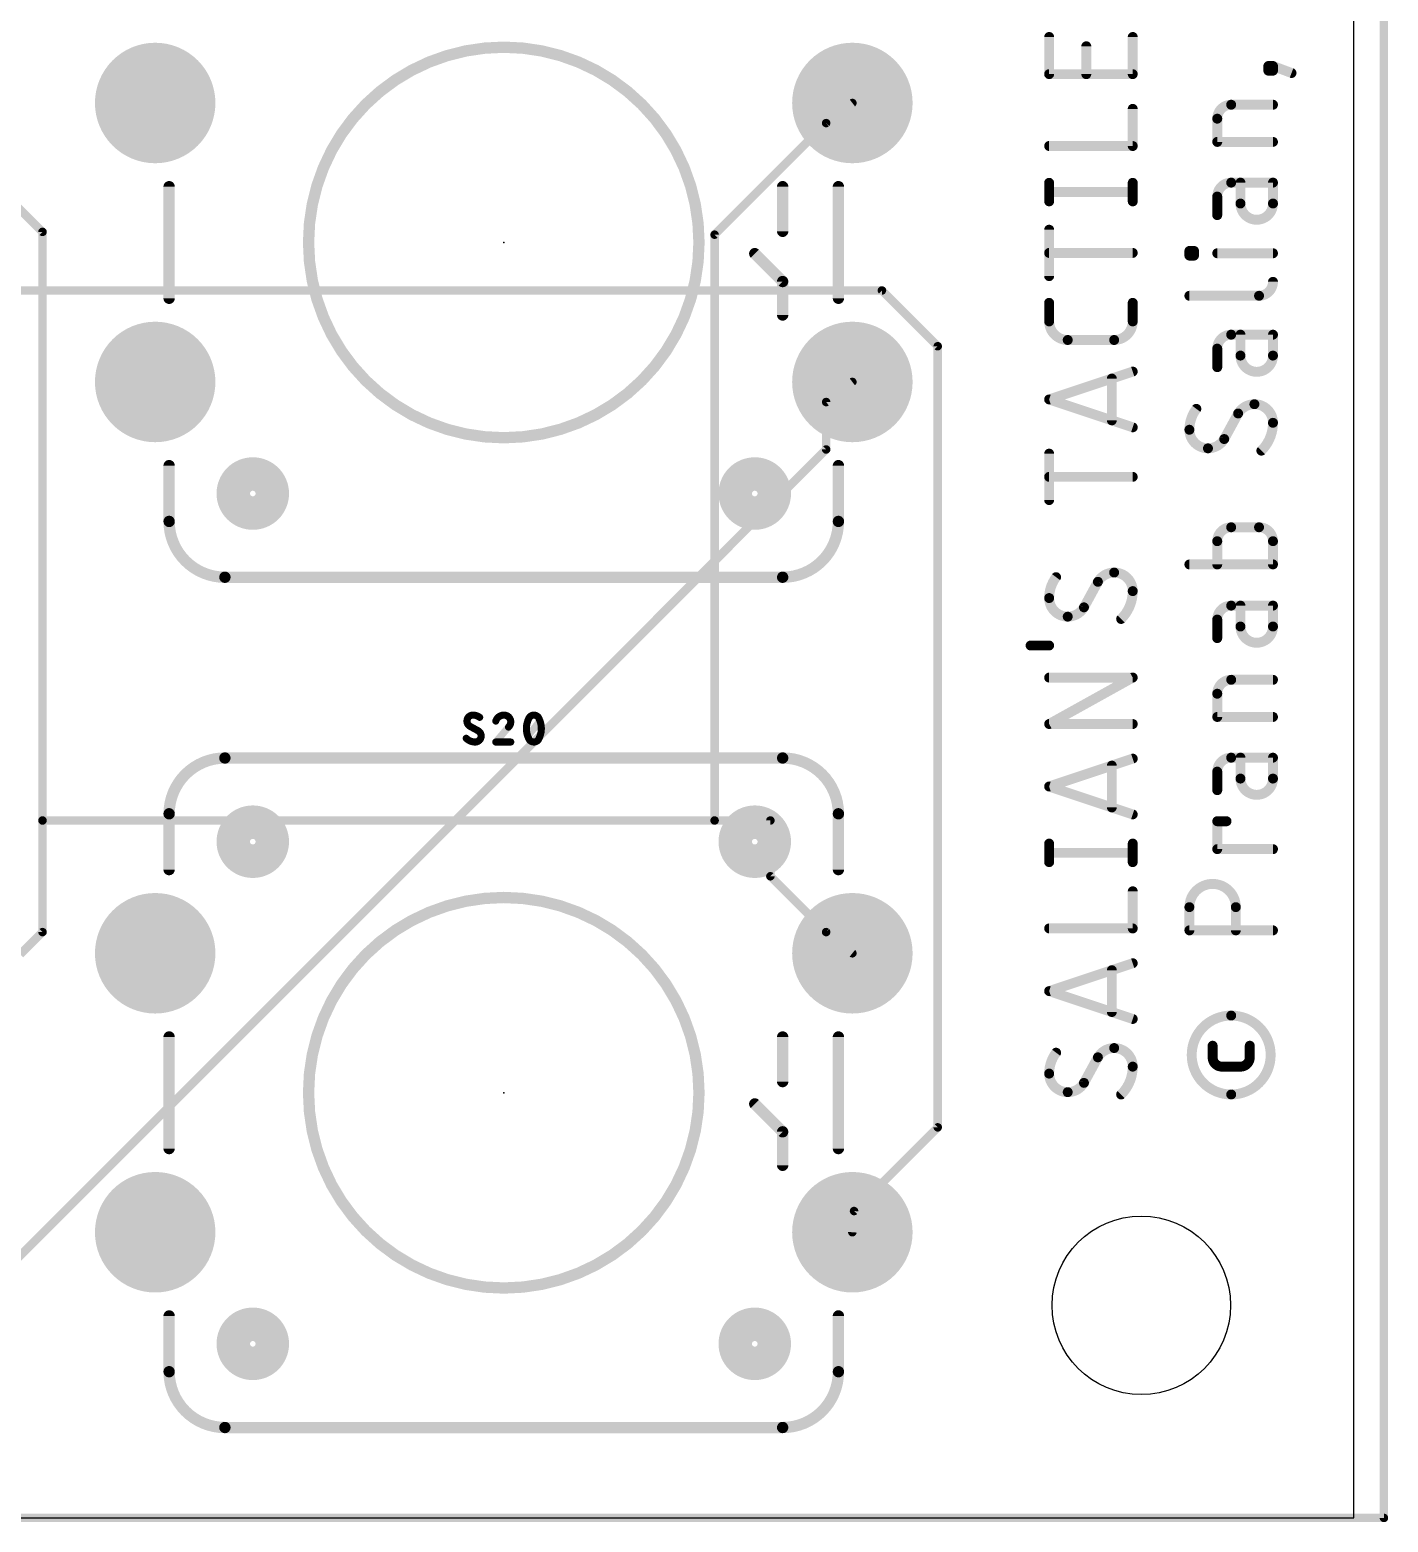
# Model space of a CAD drawing. Extents: x -3 to 125, y 0 to 62.
# Drawn here: x 100.72 to 125.08, y -0.08 to 26.67 of the extents above; entities that cross this region are included whole.
import ezdxf

# ---------------------------------------------------------------- set-up
doc = ezdxf.new("R2010")
doc.units = 0
for name, color, linetype in [('1', 12, 'CONTINUOUS'), ('16', 132, 'CONTINUOUS'), ('17', 122, 'CONTINUOUS'), ('20', 31, 'CONTINUOUS'), ('21', 251, 'CONTINUOUS'), ('23', 53, 'CONTINUOUS'), ('25', 251, 'CONTINUOUS'), ('51', 251, 'CONTINUOUS')]:
    doc.layers.add(name, color=color, linetype=linetype)

# ---------------------------------------------------------------- blocks, each defined once
blk = doc.blocks.new('ROUNDP')
at = {"const_width": 0.5}
blk.add_lwpolyline([(0, -0.25, 1), (0, 0.25, 1), (0, -0.25)], format="xyb", dxfattribs=at)

msp = doc.modelspace()

# ---------------------------------------------------------------- linework, layer by layer
at = {"layer": '1', "const_width": 0.1524}
for points in [[(125, 0), (125, 61)], [(115, 25), (115.47, 25.36)], [(100.95, 23.05), (99, 25)], [(115, 25), (113, 23)], [(100.95, 12.5), (100.95, 23.05)], [(113, 23), (113, 12.5)], [(100.95, 12.5), (113, 12.5)], [(100.95, 12.5), (100.95, 10.5)], [(113, 12.5), (114, 12.5)], [(114, 12.5), (114, 11.5)], [(114, 11.5), (115, 10.5)], [(100.95, 10.5), (100.55, 10.1)], [(115, 10.5), (115.47, 10.12)], [(0, 0), (125, 0)]]:
    msp.add_lwpolyline(points, dxfattribs=at)
at = {"layer": '1', "const_width": 0.0762}
for points in [[(115.4932, 25.3298, 1), (115.4468, 25.3902)], [(114.9768, 25.0302, 1), (115.0232, 24.9698)], [(115.0269, 24.9731, 1), (114.9731, 25.0269)], [(100.9881, 23.05, 1), (100.9119, 23.05)], [(100.9231, 23.0231, 1), (100.9769, 23.0769)], [(113.0381, 23, 1), (112.9619, 23)], [(112.9731, 23.0269, 1), (113.0269, 22.9731)], [(100.95, 12.5381, 1), (100.95, 12.4619)], [(100.9881, 12.5, 1), (100.9119, 12.5)], [(113, 12.5381, 1), (113, 12.4619)], [(113, 12.4619, 1), (113, 12.5381)], [(114.0381, 12.5, 1), (113.9619, 12.5)], [(114, 12.4619, 1), (114, 12.5381)], [(100.9119, 12.5, 1), (100.9881, 12.5)], [(112.9619, 12.5, 1), (113.0381, 12.5)], [(113.9619, 11.5, 1), (114.0381, 11.5)], [(114.0269, 11.5269, 1), (113.9731, 11.4731)], [(100.9119, 10.5, 1), (100.9881, 10.5)], [(100.9769, 10.4731, 1), (100.9231, 10.5269)], [(115.024, 10.5296, 1), (114.976, 10.4704)], [(114.9731, 10.4731, 1), (115.0269, 10.5269)], [(115.446, 10.0904, 1), (115.494, 10.1496)], [(124.9619, 0, 1), (125.0381, 0)], [(125, -0.0381, 1), (125, 0.0381)]]:
    msp.add_lwpolyline(points, format="xyb", dxfattribs=at)
at = {"layer": '16', "const_width": 0.1524}
for points in [[(125, 0), (125, 62)], [(116, 22), (100, 22)], [(117, 21), (116, 22)], [(117, 7), (117, 21)], [(115, 20), (115.47, 20.36)], [(115, 20), (115, 19.15)], [(115, 19.15), (98.75, 2.9)], [(115.5, 5.5), (117, 7)], [(115.5, 5.5), (115.47, 5.12)], [(0, 0), (125, 0)]]:
    msp.add_lwpolyline(points, dxfattribs=at)
at = {"layer": '16', "const_width": 0.0762}
for points in [[(116.0269, 22.0269, 1), (115.9731, 21.9731)], [(116, 21.9619, 1), (116, 22.0381)], [(117.0381, 21, 1), (116.9619, 21)], [(116.9731, 20.9731, 1), (117.0269, 21.0269)], [(115.4932, 20.3298, 1), (115.4468, 20.3902)], [(115.0381, 20, 1), (114.9619, 20)], [(114.9768, 20.0302, 1), (115.0232, 19.9698)], [(114.9619, 19.15, 1), (115.0381, 19.15)], [(115.0269, 19.1231, 1), (114.9731, 19.1769)], [(116.9619, 7, 1), (117.0381, 7)], [(117.0269, 6.9731, 1), (116.9731, 7.0269)], [(115.538, 5.497, 1), (115.462, 5.503)], [(115.4731, 5.5269, 1), (115.5269, 5.4731)], [(115.432, 5.123, 1), (115.508, 5.117)], [(124.9619, 0, 1), (125.0381, 0)], [(125, -0.0381, 1), (125, 0.0381)]]:
    msp.add_lwpolyline(points, format="xyb", dxfattribs=at)
at = {"layer": '20'}
for p, q in [((124.46, 0), (124.46, 62.22)), ((0, 0), (124.46, 0))]:
    msp.add_line(p, q, dxfattribs=at)
msp.add_circle((120.65, 3.81), 1.6, dxfattribs=at)
at = {"layer": '21'}
for points, const_width in [([(118.9979, 25.8771), (118.9979, 26.5432)], 0.1778), ([(120.4965, 26.5432), (120.4965, 25.8771)], 0.1778), ([(119.6639, 25.8771), (119.6639, 26.3767)], 0.1778), ([(120.4965, 25.8771), (118.9979, 25.8771)], 0.1778), ([(122.9278, 25.9391), (122.9278, 26.0224)], 0.1778), ([(122.9278, 26.0224), (123.0111, 26.0224)], 0.1778), ([(123.0111, 25.9391), (122.9278, 25.9391)], 0.1778), ([(123.0111, 26.0224), (123.0111, 25.9391)], 0.1778), ([(123.0111, 26.0224), (123.3441, 25.8975)], 0.1778), ([(122.2618, 25.3288), (123.0111, 25.3288)], 0.1778), ([(120.4965, 24.5888), (120.4965, 25.2548)], 0.1778), ([(122.012, 24.6628), (122.012, 25.079)], 0.1778), ([(118.9979, 24.5888), (120.4965, 24.5888)], 0.1778), ([(123.0111, 24.6628), (122.012, 24.6628)], 0.1778), ([(103.22, 21.86), (103.22, 23.86)], 0.2032), ([(115.22, 23.86), (115.22, 21.86)], 0.2032), ([(118.9979, 23.5964), (118.9979, 23.9294)], 0.1778), ([(118.9979, 23.7629), (120.4965, 23.7629)], 0.1778), ([(120.4965, 23.5964), (120.4965, 23.9294)], 0.1778), ([(123.0111, 23.933), (122.2618, 23.933)], 0.1778), ([(122.4283, 23.933), (122.4283, 23.5584)], 0.1778), ([(123.0111, 23.5584), (123.0111, 23.933)], 0.1778), ([(122.012, 23.6833), (122.012, 23.3502)], 0.1778), ([(118.9979, 22.2565), (118.9979, 23.089)], 0.1778), ([(120.4965, 22.6727), (118.9979, 22.6727)], 0.1778), ([(121.5125, 22.6252), (121.5125, 22.7085)], 0.1778), ([(121.5125, 22.7085), (121.5958, 22.7085)], 0.1778), ([(121.5958, 22.7085), (121.5958, 22.6252)], 0.1778), ([(123.0111, 22.6668), (122.012, 22.6668)], 0.1778), ([(121.5958, 22.6252), (121.5125, 22.6252)], 0.1778), ([(121.5125, 21.9049), (122.7613, 21.9049)], 0.1778), ([(118.9979, 21.4452), (118.9979, 21.7782)], 0.1778), ([(120.4965, 21.7782), (120.4965, 21.4452)], 0.1778), ([(120.1635, 21.1122), (119.3309, 21.1122)], 0.1778), ([(123.0111, 21.2076), (122.2618, 21.2076)], 0.1778), ([(122.4283, 21.2076), (122.4283, 20.833)], 0.1778), ([(123.0111, 20.833), (123.0111, 21.2076)], 0.1778), ([(122.012, 20.9579), (122.012, 20.6248)], 0.1778), ([(118.9979, 20.0465), (120.4965, 20.546)], 0.1778), ([(120.1219, 20.4211), (120.1219, 19.6718)], 0.1778), ([(120.4965, 19.5469), (118.9979, 20.0465)], 0.1778), ([(122.3867, 19.7948), (122.1369, 19.3369)], 0.1778), ([(118.9979, 18.2427), (118.9979, 19.0753)], 0.1778), ([(103.22, 17.86), (103.22, 18.86)], 0.2032), ([(115.22, 18.86), (115.22, 17.86)], 0.2032), ([(120.4965, 18.659), (118.9979, 18.659)], 0.1778), ([(122.7613, 17.7556), (122.2618, 17.7556)], 0.1778), ([(122.012, 17.5058), (122.012, 17.0896)], 0.1778), ([(123.0111, 17.0896), (123.0111, 17.5058)], 0.1778), ([(121.5125, 17.0896), (123.0111, 17.0896)], 0.1778), ([(114.22, 16.86), (104.22, 16.86)], 0.2032), ([(119.8721, 16.778), (119.6223, 16.3201)], 0.1778), ([(123.0111, 16.3515), (122.2618, 16.3515)], 0.1778), ([(122.4283, 16.3515), (122.4283, 15.9768)], 0.1778), ([(123.0111, 15.9768), (123.0111, 16.3515)], 0.1778), ([(122.012, 16.1017), (122.012, 15.7687)], 0.1778), ([(118.9979, 15.6363), (118.6649, 15.6363)], 0.1778), ([(118.9979, 14.229), (120.4965, 15.0615)], 0.1778), ([(120.4965, 15.0615), (118.9979, 15.0615)], 0.1778), ([(122.2618, 15.0219), (123.0111, 15.0219)], 0.1778), ([(122.012, 14.3558), (122.012, 14.7721)], 0.1778), ([(123.0111, 14.3558), (122.012, 14.3558)], 0.1778), ([(120.4965, 14.229), (118.9979, 14.229)], 0.1778), ([(104.22, 13.62), (114.22, 13.62)], 0.2032), ([(118.9979, 13.1091), (120.4965, 13.6086)], 0.1778), ([(123.0111, 13.6261), (122.2618, 13.6261)], 0.1778), ([(122.4283, 13.6261), (122.4283, 13.2514)], 0.1778), ([(123.0111, 13.2514), (123.0111, 13.6261)], 0.1778), ([(120.1219, 13.4837), (120.1219, 12.7344)], 0.1778), ([(122.012, 13.3763), (122.012, 13.0433)], 0.1778), ([(120.4965, 12.6096), (118.9979, 13.1091)], 0.1778), ([(103.22, 11.62), (103.22, 12.62)], 0.2032), ([(115.22, 12.62), (115.22, 11.62)], 0.2032), ([(122.012, 11.9869), (122.012, 12.4864)], 0.1778), ([(122.012, 12.4864), (122.1785, 12.4864)], 0.1778), ([(118.9979, 11.7533), (118.9979, 12.0863)], 0.1778), ([(120.4965, 11.7533), (120.4965, 12.0863)], 0.1778), ([(123.0111, 11.9869), (122.012, 11.9869)], 0.1778), ([(118.9979, 11.9198), (120.4965, 11.9198)], 0.1778), ([(120.4965, 10.5654), (120.4965, 11.2314)], 0.1778), ([(121.5125, 10.5305), (121.5125, 10.9468)], 0.1778), ([(122.3451, 10.9468), (122.3451, 10.5305)], 0.1778), ([(118.9979, 10.5654), (120.4965, 10.5654)], 0.1778), ([(123.0111, 10.5305), (121.5125, 10.5305)], 0.1778), ([(118.9979, 9.4422), (120.4965, 9.9417)], 0.1778), ([(120.1219, 9.8169), (120.1219, 9.0676)], 0.1778), ([(120.4965, 8.9427), (118.9979, 9.4422)], 0.1778), ([(103.22, 6.62), (103.22, 8.62)], 0.2032), ([(115.22, 8.62), (115.22, 6.62)], 0.2032), ([(119.8721, 8.2549), (119.6223, 7.797)], 0.1778), ([(121.9288, 8.2549), (121.9288, 8.4631)], 0.1778), ([(122.5948, 8.4631), (122.5948, 8.2549)], 0.1778), ([(122.4283, 8.0884), (122.0953, 8.0884)], 0.1778), ([(103.22, 2.62), (103.22, 3.62)], 0.2032), ([(115.22, 3.62), (115.22, 2.62)], 0.2032), ([(114.22, 1.62), (104.22, 1.62)], 0.2032)]:
    msp.add_lwpolyline(points, dxfattribs=dict(at, const_width=const_width))
for points, const_width in [([(119.0423, 26.5432, 1), (118.9535, 26.5432)], 0.0889), ([(120.541, 26.5432, 1), (120.4521, 26.5432)], 0.0889), ([(109.22, 19.36, 1), (109.22, 26.36, 1), (109.22, 19.36)], 0.2032), ([(119.7084, 26.3767, 1), (119.6195, 26.3767)], 0.0889), ([(118.9979, 25.9216, 1), (118.9979, 25.8327)], 0.0889), ([(120.4965, 25.8327, 1), (120.4965, 25.9216)], 0.0889), ([(122.9723, 26.0224, 1), (122.8834, 26.0224)], 0.0889), ([(122.9278, 26.0668, 1), (122.9278, 25.9779)], 0.0889), ([(122.9278, 25.9836, 1), (122.9278, 25.8947)], 0.0889), ([(122.8834, 25.9391, 1), (122.9723, 25.9391)], 0.0889), ([(123.0267, 26.064, 1), (122.9955, 25.9808)], 0.0889), ([(123.0555, 26.0224, 1), (122.9667, 26.0224)], 0.0889), ([(122.9667, 25.9391, 1), (123.0555, 25.9391)], 0.0889), ([(123.0111, 25.9779, 1), (123.0111, 26.0668)], 0.0889), ([(123.0111, 25.8947, 1), (123.0111, 25.9836)], 0.0889), ([(123.3285, 25.8559, 1), (123.3597, 25.9391)], 0.0889), ([(118.9535, 25.8771, 1), (119.0423, 25.8771)], 0.0889), ([(119.6195, 25.8771, 1), (119.7084, 25.8771)], 0.0889), ([(120.4521, 25.8771, 1), (120.541, 25.8771)], 0.0889), ([(122.2618, 25.3288, 0.4142), (122.012, 25.079)], 0.1778), ([(122.2618, 25.3733, 1), (122.2618, 25.2844)], 0.0889), ([(122.2618, 25.2844, 1), (122.2618, 25.3733)], 0.0889), ([(123.0111, 25.2844, 1), (123.0111, 25.3733)], 0.0889), ([(120.541, 25.2548, 1), (120.4521, 25.2548)], 0.0889), ([(122.0565, 25.079, 1), (121.9676, 25.079)], 0.0889), ([(121.9676, 25.079, 1), (122.0565, 25.079)], 0.0889), ([(118.9979, 24.6332, 1), (118.9979, 24.5443)], 0.0889), ([(120.4521, 24.5888, 1), (120.541, 24.5888)], 0.0889), ([(120.4965, 24.5443, 1), (120.4965, 24.6332)], 0.0889), ([(122.012, 24.7072, 1), (122.012, 24.6183)], 0.0889), ([(121.9676, 24.6628, 1), (122.0565, 24.6628)], 0.0889), ([(123.0111, 24.6183, 1), (123.0111, 24.7072)], 0.0889), ([(103.2708, 23.86, 1), (103.1692, 23.86)], 0.1016), ([(115.2708, 23.86, 1), (115.1692, 23.86)], 0.1016), ([(118.9979, 23.8074, 1), (118.9979, 23.7185)], 0.0889), ([(119.0423, 23.9294, 1), (118.9535, 23.9294)], 0.0889), ([(120.541, 23.9294, 1), (120.4521, 23.9294)], 0.0889), ([(120.4965, 23.7185, 1), (120.4965, 23.8074)], 0.0889), ([(122.2618, 23.933, 0.4142), (122.012, 23.6833)], 0.1778), ([(122.2618, 23.9775, 1), (122.2618, 23.8886)], 0.0889), ([(122.2618, 23.8886, 1), (122.2618, 23.9775)], 0.0889), ([(122.4728, 23.933, 1), (122.3839, 23.933)], 0.0889), ([(123.0555, 23.933, 1), (122.9667, 23.933)], 0.0889), ([(123.0111, 23.8886, 1), (123.0111, 23.9775)], 0.0889), ([(118.9535, 23.5964, 1), (119.0423, 23.5964)], 0.0889), ([(120.4521, 23.5964, 1), (120.541, 23.5964)], 0.0889), ([(122.0565, 23.6833, 1), (121.9676, 23.6833)], 0.0889), ([(121.9676, 23.6833, 1), (122.0565, 23.6833)], 0.0889), ([(122.4283, 23.5584, 1), (123.0111, 23.5584)], 0.1778), ([(122.4728, 23.5584, 1), (122.3839, 23.5584)], 0.0889), ([(122.3839, 23.5584, 1), (122.4728, 23.5584)], 0.0889), ([(123.0555, 23.5584, 1), (122.9667, 23.5584)], 0.0889), ([(122.9667, 23.5584, 1), (123.0555, 23.5584)], 0.0889), ([(121.9676, 23.3502, 1), (122.0565, 23.3502)], 0.0889), ([(119.0423, 23.089, 1), (118.9535, 23.089)], 0.0889), ([(118.9979, 22.7172, 1), (118.9979, 22.6283)], 0.0889), ([(120.4965, 22.6283, 1), (120.4965, 22.7172)], 0.0889), ([(121.5125, 22.7529, 1), (121.5125, 22.664)], 0.0889), ([(121.557, 22.7085, 1), (121.4681, 22.7085)], 0.0889), ([(121.6402, 22.7085, 1), (121.5513, 22.7085)], 0.0889), ([(121.5958, 22.664, 1), (121.5958, 22.7529)], 0.0889), ([(122.012, 22.7113, 1), (122.012, 22.6224)], 0.0889), ([(123.0111, 22.6224, 1), (123.0111, 22.7113)], 0.0889), ([(121.5125, 22.6696, 1), (121.5125, 22.5807)], 0.0889), ([(121.4681, 22.6252, 1), (121.557, 22.6252)], 0.0889), ([(121.5513, 22.6252, 1), (121.6402, 22.6252)], 0.0889), ([(121.5958, 22.5807, 1), (121.5958, 22.6696)], 0.0889), ([(118.9535, 22.2565, 1), (119.0423, 22.2565)], 0.0889), ([(122.7613, 21.9049, 0.4142), (123.0111, 22.1547)], 0.1778), ([(123.0555, 22.1547, 1), (122.9666, 22.1547)], 0.0889), ([(121.5125, 21.9494, 1), (121.5125, 21.8605)], 0.0889), ([(122.7613, 21.9494, 1), (122.7613, 21.8605)], 0.0889), ([(122.7613, 21.8605, 1), (122.7613, 21.9494)], 0.0889), ([(103.1692, 21.86, 1), (103.2708, 21.86)], 0.1016), ([(115.1692, 21.86, 1), (115.2708, 21.86)], 0.1016), ([(119.0423, 21.7782, 1), (118.9535, 21.7782)], 0.0889), ([(120.541, 21.7782, 1), (120.4521, 21.7782)], 0.0889), ([(118.9979, 21.4452, 0.4142), (119.3309, 21.1122)], 0.1778), ([(119.0423, 21.4452, 1), (118.9535, 21.4452)], 0.0889), ([(118.9535, 21.4452, 1), (119.0423, 21.4452)], 0.0889), ([(120.1635, 21.1122, 0.4142), (120.4965, 21.4452)], 0.1778), ([(120.541, 21.4452, 1), (120.4521, 21.4452)], 0.0889), ([(120.4521, 21.4452, 1), (120.541, 21.4452)], 0.0889), ([(119.3309, 21.1566, 1), (119.3309, 21.0677)], 0.0889), ([(119.3309, 21.0677, 1), (119.3309, 21.1566)], 0.0889), ([(120.1635, 21.1566, 1), (120.1635, 21.0677)], 0.0889), ([(120.1635, 21.0677, 1), (120.1635, 21.1566)], 0.0889), ([(122.2618, 21.2076, 0.4142), (122.012, 20.9579)], 0.1778), ([(122.2618, 21.2521, 1), (122.2618, 21.1632)], 0.0889), ([(122.2618, 21.1632, 1), (122.2618, 21.2521)], 0.0889), ([(122.4728, 21.2076, 1), (122.3839, 21.2076)], 0.0889), ([(123.0555, 21.2076, 1), (122.9667, 21.2076)], 0.0889), ([(123.0111, 21.1632, 1), (123.0111, 21.2521)], 0.0889), ([(122.0565, 20.9579, 1), (121.9676, 20.9579)], 0.0889), ([(121.9676, 20.9579, 1), (122.0565, 20.9579)], 0.0889), ([(122.4283, 20.833, 1), (123.0111, 20.833)], 0.1778), ([(122.4728, 20.833, 1), (122.3839, 20.833)], 0.0889), ([(122.3839, 20.833, 1), (122.4728, 20.833)], 0.0889), ([(123.0555, 20.833, 1), (122.9667, 20.833)], 0.0889), ([(122.9667, 20.833, 1), (123.0555, 20.833)], 0.0889), ([(120.5106, 20.5038, 1), (120.4824, 20.5882)], 0.0889), ([(121.9676, 20.6248, 1), (122.0565, 20.6248)], 0.0889), ([(120.1663, 20.4211, 1), (120.0774, 20.4211)], 0.0889), ([(119.012, 20.0886, 1), (118.9838, 20.0043)], 0.0889), ([(118.9838, 20.0886, 1), (119.012, 20.0043)], 0.0889), ([(121.6374, 19.878, 0.1623), (121.5125, 19.5034)], 0.1778), ([(121.6729, 19.8514, 1), (121.6018, 19.9047)], 0.0889), ([(122.6781, 19.9613, 0.2656), (122.3867, 19.7948)], 0.1778), ([(122.3484, 19.8173, 1), (122.425, 19.7722)], 0.0889), ([(122.4257, 19.7735, 1), (122.3477, 19.8161)], 0.0889), ([(123.0111, 19.6283, 0.4142), (122.6781, 19.9613)], 0.1778), ([(122.6781, 20.0057, 1), (122.6781, 19.9168)], 0.0889), ([(122.6781, 19.9168, 1), (122.6781, 20.0057)], 0.0889), ([(120.0774, 19.6718, 1), (120.1663, 19.6718)], 0.0889), ([(120.4824, 19.5048, 1), (120.5106, 19.5891)], 0.0889), ([(121.5125, 19.5034, 0.4142), (121.8455, 19.1704)], 0.1778), ([(121.557, 19.5034, 1), (121.4681, 19.5034)], 0.0889), ([(121.4681, 19.5034, 1), (121.557, 19.5034)], 0.0889), ([(122.803, 19.1287, 0.2), (123.0111, 19.6283)], 0.1778), ([(123.0555, 19.6283, 1), (122.9667, 19.6283)], 0.0889), ([(122.9667, 19.6283, 1), (123.0555, 19.6283)], 0.0889), ([(121.8455, 19.1704, 0.2656), (122.1369, 19.3369)], 0.1778), ([(121.8455, 19.2148, 1), (121.8455, 19.1259)], 0.0889), ([(121.8455, 19.1259, 1), (121.8455, 19.2148)], 0.0889), ([(122.0979, 19.3582, 1), (122.1759, 19.3156)], 0.0889), ([(122.1752, 19.3143, 1), (122.0986, 19.3594)], 0.0889), ([(104.72, 18.06, 1), (104.72, 18.66, 1), (104.72, 18.06)], 0.7), ([(113.72, 18.06, 1), (113.72, 18.66, 1), (113.72, 18.06)], 0.7), ([(119.0423, 19.0753, 1), (118.9535, 19.0753)], 0.0889), ([(122.7717, 19.1603, 1), (122.8343, 19.0972)], 0.0889), ([(103.2708, 18.86, 1), (103.1692, 18.86)], 0.1016), ([(115.2708, 18.86, 1), (115.1692, 18.86)], 0.1016), ([(118.9979, 18.7034, 1), (118.9979, 18.6145)], 0.0889), ([(120.4965, 18.6145, 1), (120.4965, 18.7034)], 0.0889), ([(118.9535, 18.2427, 1), (119.0423, 18.2427)], 0.0889), ([(103.22, 17.86, 0.4142), (104.22, 16.86)], 0.2032), ([(103.2708, 17.86, 1), (103.1692, 17.86)], 0.1016), ([(114.22, 16.86, 0.4142), (115.22, 17.86)], 0.2032), ([(115.2708, 17.86, 1), (115.1692, 17.86)], 0.1016), ([(103.1692, 17.86, 1), (103.2708, 17.86)], 0.1016), ([(115.1692, 17.86, 1), (115.2708, 17.86)], 0.1016), ([(122.2618, 17.7556, 0.4142), (122.012, 17.5058)], 0.1778), ([(122.2618, 17.8, 1), (122.2618, 17.7111)], 0.0889), ([(122.2618, 17.7111, 1), (122.2618, 17.8)], 0.0889), ([(123.0111, 17.5058, 0.4142), (122.7613, 17.7556)], 0.1778), ([(122.7613, 17.8, 1), (122.7613, 17.7112)], 0.0889), ([(122.7613, 17.7111, 1), (122.7613, 17.8)], 0.0889), ([(122.0565, 17.5058, 1), (121.9676, 17.5058)], 0.0889), ([(121.9676, 17.5058, 1), (122.0565, 17.5058)], 0.0889), ([(123.0555, 17.5058, 1), (122.9667, 17.5058)], 0.0889), ([(122.9667, 17.5058, 1), (123.0555, 17.5058)], 0.0889), ([(121.5125, 17.134, 1), (121.5125, 17.0451)], 0.0889), ([(121.9676, 17.0896, 1), (122.0565, 17.0896)], 0.0889), ([(122.9667, 17.0896, 1), (123.0555, 17.0896)], 0.0889), ([(123.0111, 17.0451, 1), (123.0111, 17.134)], 0.0889), ([(104.22, 16.9108, 1), (104.22, 16.8092)], 0.1016), ([(104.22, 16.8092, 1), (104.22, 16.9108)], 0.1016), ([(114.22, 16.9108, 1), (114.22, 16.8092)], 0.1016), ([(114.22, 16.8092, 1), (114.22, 16.9108)], 0.1016), ([(119.1228, 16.8612, 0.1623), (118.9979, 16.4866)], 0.1778), ([(119.1583, 16.8346, 1), (119.0872, 16.8879)], 0.0889), ([(120.1635, 16.9445, 0.2656), (119.8721, 16.778)], 0.1778), ([(119.9111, 16.7567, 1), (119.8331, 16.7993)], 0.0889), ([(120.1635, 16.989, 1), (120.1635, 16.9001)], 0.0889), ([(120.4965, 16.6115, 0.4142), (120.1635, 16.9445)], 0.1778), ([(120.1635, 16.9001, 1), (120.1635, 16.9889)], 0.0889), ([(119.8338, 16.8006, 1), (119.9104, 16.7554)], 0.0889), ([(120.2884, 16.1119, 0.2), (120.4965, 16.6115)], 0.1778), ([(120.5409, 16.6115, 1), (120.4521, 16.6115)], 0.0889), ([(120.4521, 16.6115, 1), (120.541, 16.6115)], 0.0889), ([(118.9979, 16.4866, 0.4142), (119.3309, 16.1536)], 0.1778), ([(119.0423, 16.4866, 1), (118.9535, 16.4866)], 0.0889), ([(118.9535, 16.4866, 1), (119.0423, 16.4866)], 0.0889), ([(119.3309, 16.1536, 0.2656), (119.6223, 16.3201)], 0.1778), ([(119.5833, 16.3414, 1), (119.6613, 16.2988)], 0.0889), ([(119.6606, 16.2975, 1), (119.584, 16.3427)], 0.0889), ([(122.2618, 16.3515, 0.4142), (122.012, 16.1017)], 0.1778), ([(122.2618, 16.3959, 1), (122.2618, 16.307)], 0.0889), ([(122.2618, 16.307, 1), (122.2618, 16.3959)], 0.0889), ([(122.4728, 16.3515, 1), (122.3839, 16.3515)], 0.0889), ([(123.0555, 16.3515, 1), (122.9667, 16.3515)], 0.0889), ([(123.0111, 16.307, 1), (123.0111, 16.3959)], 0.0889), ([(119.3309, 16.198, 1), (119.3309, 16.1091)], 0.0889), ([(119.3309, 16.1091, 1), (119.3309, 16.198)], 0.0889), ([(120.2571, 16.1435, 1), (120.3197, 16.0804)], 0.0889), ([(122.0565, 16.1017, 1), (121.9676, 16.1017)], 0.0889), ([(121.9676, 16.1017, 1), (122.0565, 16.1017)], 0.0889), ([(122.4283, 15.9768, 1), (123.0111, 15.9768)], 0.1778), ([(122.4728, 15.9768, 1), (122.3839, 15.9768)], 0.0889), ([(123.0555, 15.9768, 1), (122.9667, 15.9768)], 0.0889), ([(121.9676, 15.7687, 1), (122.0565, 15.7687)], 0.0889), ([(122.3839, 15.9768, 1), (122.4728, 15.9768)], 0.0889), ([(122.9667, 15.9768, 1), (123.0555, 15.9768)], 0.0889), ([(118.6649, 15.6807, 1), (118.6649, 15.5918)], 0.0889), ([(118.9979, 15.5918, 1), (118.9979, 15.6807)], 0.0889), ([(118.9979, 15.106, 1), (118.9979, 15.0171)], 0.0889), ([(120.5181, 15.0226, 1), (120.4749, 15.1004)], 0.0889), ([(120.4965, 15.0171, 1), (120.4965, 15.106)], 0.0889), ([(122.2618, 15.0219, 0.4142), (122.012, 14.7721)], 0.1778), ([(122.2618, 15.0663, 1), (122.2618, 14.9774)], 0.0889), ([(122.2618, 14.9774, 1), (122.2618, 15.0663)], 0.0889), ([(123.0111, 14.9774, 1), (123.0111, 15.0663)], 0.0889), ([(122.0565, 14.7721, 1), (121.9676, 14.7721)], 0.0889), ([(121.9676, 14.7721, 1), (122.0565, 14.7721)], 0.0889), ([(122.012, 14.4003, 1), (122.012, 14.3114)], 0.0889), ([(123.0111, 14.3114, 1), (123.0111, 14.4003)], 0.0889), ([(118.9979, 14.2734, 1), (118.9979, 14.1845)], 0.0889), ([(118.9763, 14.2678, 1), (119.0195, 14.1901)], 0.0889), ([(120.4965, 14.1845, 1), (120.4965, 14.2734)], 0.0889), ([(121.9676, 14.3558, 1), (122.0565, 14.3558)], 0.0889), ([(104.22, 13.62, 0.4142), (103.22, 12.62)], 0.2032), ([(104.22, 13.6708, 1), (104.22, 13.5692)], 0.1016), ([(104.22, 13.5692, 1), (104.22, 13.6708)], 0.1016), ([(115.22, 12.62, 0.4142), (114.22, 13.62)], 0.2032), ([(114.22, 13.6708, 1), (114.22, 13.5692)], 0.1016), ([(114.22, 13.5692, 1), (114.22, 13.6708)], 0.1016), ([(120.5106, 13.5665, 1), (120.4824, 13.6508)], 0.0889), ([(122.2618, 13.6261, 0.4142), (122.012, 13.3763)], 0.1778), ([(122.2618, 13.6705, 1), (122.2618, 13.5816)], 0.0889), ([(122.2618, 13.5816, 1), (122.2618, 13.6705)], 0.0889), ([(122.4728, 13.6261, 1), (122.3839, 13.6261)], 0.0889), ([(123.0555, 13.6261, 1), (122.9667, 13.6261)], 0.0889), ([(123.0111, 13.5816, 1), (123.0111, 13.6705)], 0.0889), ([(120.1663, 13.4837, 1), (120.0774, 13.4837)], 0.0889), ([(122.0565, 13.3763, 1), (121.9676, 13.3763)], 0.0889), ([(121.9676, 13.3763, 1), (122.0565, 13.3763)], 0.0889), ([(119.012, 13.1513, 1), (118.9838, 13.0669)], 0.0889), ([(118.9838, 13.1513, 1), (119.012, 13.0669)], 0.0889), ([(122.4283, 13.2514, 1), (123.0111, 13.2514)], 0.1778), ([(122.4728, 13.2514, 1), (122.3839, 13.2514)], 0.0889), ([(122.3839, 13.2514, 1), (122.4728, 13.2514)], 0.0889), ([(123.0555, 13.2514, 1), (122.9667, 13.2514)], 0.0889), ([(122.9667, 13.2514, 1), (123.0555, 13.2514)], 0.0889), ([(121.9676, 13.0433, 1), (122.0565, 13.0433)], 0.0889), ([(103.2708, 12.62, 1), (103.1692, 12.62)], 0.1016), ([(103.1692, 12.62, 1), (103.2708, 12.62)], 0.1016), ([(104.72, 11.82, 1), (104.72, 12.42, 1), (104.72, 11.82)], 0.7), ([(113.72, 11.82, 1), (113.72, 12.42, 1), (113.72, 11.82)], 0.7), ([(115.2708, 12.62, 1), (115.1692, 12.62)], 0.1016), ([(115.1692, 12.62, 1), (115.2708, 12.62)], 0.1016), ([(120.0774, 12.7344, 1), (120.1663, 12.7344)], 0.0889), ([(120.4824, 12.5674, 1), (120.5106, 12.6517)], 0.0889), ([(122.012, 12.5308, 1), (122.012, 12.4419)], 0.0889), ([(122.0565, 12.4864, 1), (121.9676, 12.4864)], 0.0889), ([(122.1785, 12.4419, 1), (122.1785, 12.5308)], 0.0889), ([(119.0423, 12.0863, 1), (118.9535, 12.0863)], 0.0889), ([(120.541, 12.0863, 1), (120.4521, 12.0863)], 0.0889), ([(122.012, 12.0313, 1), (122.012, 11.9424)], 0.0889), ([(123.0111, 11.9424, 1), (123.0111, 12.0313)], 0.0889), ([(118.9979, 11.9643, 1), (118.9979, 11.8754)], 0.0889), ([(118.9535, 11.7533, 1), (119.0423, 11.7533)], 0.0889), ([(120.4521, 11.7533, 1), (120.541, 11.7533)], 0.0889), ([(120.4965, 11.8754, 1), (120.4965, 11.9643)], 0.0889), ([(121.9676, 11.9869, 1), (122.0565, 11.9869)], 0.0889), ([(103.1692, 11.62, 1), (103.2708, 11.62)], 0.1016), ([(115.1692, 11.62, 1), (115.2708, 11.62)], 0.1016), ([(120.541, 11.2314, 1), (120.4521, 11.2314)], 0.0889), ([(122.3451, 10.9468, 1), (121.5125, 10.9468)], 0.1778), ([(109.22, 4.12, 1), (109.22, 11.12, 1), (109.22, 4.12)], 0.2032), ([(121.557, 10.9468, 1), (121.4681, 10.9468)], 0.0889), ([(121.4681, 10.9468, 1), (121.557, 10.9468)], 0.0889), ([(122.3895, 10.9468, 1), (122.3006, 10.9468)], 0.0889), ([(122.3006, 10.9468, 1), (122.3895, 10.9468)], 0.0889), ([(118.9979, 10.6098, 1), (118.9979, 10.5209)], 0.0889), ([(120.4521, 10.5654, 1), (120.541, 10.5654)], 0.0889), ([(120.4965, 10.5209, 1), (120.4965, 10.6098)], 0.0889), ([(121.5125, 10.575, 1), (121.5125, 10.4861)], 0.0889), ([(121.4681, 10.5305, 1), (121.557, 10.5305)], 0.0889), ([(122.3006, 10.5305, 1), (122.3895, 10.5305)], 0.0889), ([(123.0111, 10.4861, 1), (123.0111, 10.575)], 0.0889), ([(120.1663, 9.8169, 1), (120.0774, 9.8169)], 0.0889), ([(120.5106, 9.8996, 1), (120.4824, 9.9839)], 0.0889), ([(119.012, 9.4844, 1), (118.9838, 9.4)], 0.0889), ([(118.9838, 9.4844, 1), (119.012, 9.4)], 0.0889), ([(120.0774, 9.0676, 1), (120.1663, 9.0676)], 0.0889), ([(120.4824, 8.9005, 1), (120.5106, 8.9848)], 0.0889), ([(122.2618, 9.0042, 1), (122.2618, 7.5889)], 0.1778), ([(122.2618, 7.5889, 1), (122.2618, 9.0042)], 0.1778), ([(122.2618, 9.0487, 1), (122.2618, 8.9598)], 0.0889), ([(122.2618, 8.9598, 1), (122.2618, 9.0487)], 0.0889), ([(103.2708, 8.62, 1), (103.1692, 8.62)], 0.1016), ([(115.2708, 8.62, 1), (115.1692, 8.62)], 0.1016), ([(119.1228, 8.3382, 0.1623), (118.9979, 7.9636)], 0.1778), ([(119.1583, 8.3115, 1), (119.0872, 8.3649)], 0.0889), ([(120.1635, 8.4215, 0.2656), (119.8721, 8.2549)], 0.1778), ([(119.8338, 8.2775, 1), (119.9104, 8.2324)], 0.0889), ([(119.9111, 8.2337, 1), (119.8331, 8.2762)], 0.0889), ([(120.4965, 8.0884, 0.4142), (120.1635, 8.4215)], 0.1778), ([(120.1635, 8.4659, 1), (120.1635, 8.377)], 0.0889), ([(120.1635, 8.377, 1), (120.1635, 8.4659)], 0.0889), ([(121.9732, 8.4631, 1), (121.8843, 8.4631)], 0.0889), ([(121.9732, 8.2549, 1), (121.8843, 8.2549)], 0.0889), ([(121.8843, 8.2549, 1), (121.9732, 8.2549)], 0.0889), ([(121.9288, 8.2549, 0.4142), (122.0953, 8.0884)], 0.1778), ([(122.4283, 8.0884, 0.4142), (122.5948, 8.2549)], 0.1778), ([(122.6393, 8.4631, 1), (122.5504, 8.4631)], 0.0889), ([(122.6393, 8.2549, 1), (122.5504, 8.2549)], 0.0889), ([(122.5504, 8.2549, 1), (122.6393, 8.2549)], 0.0889), ([(118.9979, 7.9636, 0.4142), (119.3309, 7.6305)], 0.1778), ([(119.0423, 7.9636, 1), (118.9535, 7.9636)], 0.0889), ([(120.2884, 7.5889, 0.2), (120.4965, 8.0884)], 0.1778), ([(120.5409, 8.0884, 1), (120.4521, 8.0884)], 0.0889), ([(120.4521, 8.0884, 1), (120.541, 8.0884)], 0.0889), ([(122.0953, 8.1329, 1), (122.0953, 8.044)], 0.0889), ([(122.0953, 8.044, 1), (122.0953, 8.1329)], 0.0889), ([(122.4283, 8.1329, 1), (122.4283, 8.044)], 0.0889), ([(122.4283, 8.044, 1), (122.4283, 8.1329)], 0.0889), ([(118.9535, 7.9636, 1), (119.0423, 7.9635)], 0.0889), ([(119.3309, 7.6305, 0.2656), (119.6223, 7.797)], 0.1778), ([(119.5833, 7.8183, 1), (119.6613, 7.7758)], 0.0889), ([(119.6606, 7.7745, 1), (119.584, 7.8196)], 0.0889), ([(119.3309, 7.675, 1), (119.3309, 7.5861)], 0.0889), ([(119.3309, 7.5861, 1), (119.3309, 7.675)], 0.0889), ([(120.2571, 7.6205, 1), (120.3197, 7.5573)], 0.0889), ([(122.2618, 7.6334, 1), (122.2618, 7.5445)], 0.0889), ([(122.2618, 7.5445, 1), (122.2618, 7.6334)], 0.0889), ([(103.1692, 6.62, 1), (103.2708, 6.62)], 0.1016), ([(115.1692, 6.62, 1), (115.2708, 6.62)], 0.1016), ([(104.72, 2.82, 1), (104.72, 3.42, 1), (104.72, 2.82)], 0.7), ([(113.72, 2.82, 1), (113.72, 3.42, 1), (113.72, 2.82)], 0.7), ([(103.2708, 3.62, 1), (103.1692, 3.62)], 0.1016), ([(115.2708, 3.62, 1), (115.1692, 3.62)], 0.1016), ([(103.22, 2.62, 0.4142), (104.22, 1.62)], 0.2032), ([(103.2708, 2.62, 1), (103.1692, 2.62)], 0.1016), ([(114.22, 1.62, 0.4142), (115.22, 2.62)], 0.2032), ([(115.2708, 2.62, 1), (115.1692, 2.62)], 0.1016), ([(103.1692, 2.62, 1), (103.2708, 2.62)], 0.1016), ([(115.1692, 2.62, 1), (115.2708, 2.62)], 0.1016), ([(104.22, 1.6708, 1), (104.22, 1.5692)], 0.1016), ([(104.22, 1.5692, 1), (104.22, 1.6708)], 0.1016), ([(114.22, 1.6708, 1), (114.22, 1.5692)], 0.1016), ([(114.22, 1.5692, 1), (114.22, 1.6708)], 0.1016)]:
    msp.add_lwpolyline(points, format="xyb", dxfattribs=dict(at, const_width=const_width))
at = {"layer": '23'}
for p in [(109.22, 22.86), (109.22, 7.62)]:
    msp.add_point(p, dxfattribs=at)
at = {"layer": '25'}
for points, const_width in [([(108.6671, 14.3891, 0.4142), (108.5599, 14.2819)], 0.127), ([(108.7878, 14.3489, 0.1623), (108.6671, 14.3891)], 0.127), ([(108.6671, 14.4208, 1), (108.6671, 14.3574)], 0.0635), ([(108.6671, 14.3573, 1), (108.6671, 14.4208)], 0.0635), ([(109.2243, 14.3891, 0.3252), (109.0768, 14.2819)], 0.127), ([(109.3449, 14.2684, 0.4142), (109.2243, 14.3891)], 0.127), ([(109.2243, 14.4208, 1), (109.2243, 14.3573)], 0.0635), ([(109.2243, 14.3574, 1), (109.2243, 14.4208)], 0.0635), ([(109.7595, 14.3891, 0.3205), (109.6657, 14.3221)], 0.127), ([(109.8533, 14.3221, 0.3205), (109.7595, 14.3891)], 0.127), ([(109.7595, 14.4208, 1), (109.7595, 14.3574)], 0.0635), ([(109.7595, 14.3574, 1), (109.7595, 14.4208)], 0.0635), ([(108.5916, 14.2819, 1), (108.5281, 14.2819)], 0.0635), ([(108.5281, 14.2819, 1), (108.5916, 14.2819)], 0.0635), ([(108.5599, 14.2819, 0.2656), (108.6135, 14.188)], 0.127), ([(108.6287, 14.2159, 1), (108.5983, 14.1601)], 0.0635), ([(108.5974, 14.1607, 1), (108.6296, 14.2154)], 0.0635), ([(108.7687, 14.3235, 1), (108.8068, 14.3743)], 0.0635), ([(109.0466, 14.2916, 1), (109.107, 14.2721)], 0.0635), ([(109.3047, 14.1746, 0.2053), (109.3449, 14.2684)], 0.127), ([(109.2828, 14.1976, 1), (109.3266, 14.1516)], 0.0635), ([(109.3289, 14.154, 1), (109.2805, 14.1952)], 0.0635), ([(109.3767, 14.2684, 1), (109.3132, 14.2684)], 0.0635), ([(109.3132, 14.2684, 1), (109.3767, 14.2684)], 0.0635), ([(109.6657, 14.3221, 0.1139), (109.6254, 14.1478)], 0.127), ([(109.6254, 14.1478, 0.1139), (109.6657, 13.9735)], 0.127), ([(109.6572, 14.1478, 1), (109.5937, 14.1478)], 0.0635), ([(109.5937, 14.1478, 1), (109.6572, 14.1478)], 0.0635), ([(109.6356, 14.3324, 1), (109.6957, 14.3118)], 0.0635), ([(109.6942, 14.3082, 1), (109.6371, 14.336)], 0.0635), ([(109.8935, 14.1478, 0.1139), (109.8533, 14.3221)], 0.127), ([(109.8819, 14.336, 1), (109.8248, 14.3082)], 0.0635), ([(109.8533, 13.9735, 0.1139), (109.8935, 14.1478)], 0.127), ([(109.8233, 14.3118, 1), (109.8834, 14.3324)], 0.0635), ([(109.8915, 14.262, 1), (109.8419, 14.3017)], 0.0635), ([(109.9253, 14.1478, 1), (109.8618, 14.1478)], 0.0635), ([(109.8618, 14.1478, 1), (109.9253, 14.1478)], 0.0635), ([(108.5465, 13.9735, 0.2), (108.7073, 13.9065)], 0.127), ([(108.569, 13.9959, 1), (108.5239, 13.9512)], 0.0635), ([(108.7073, 13.9065, 0.4142), (108.8146, 14.0137)], 0.127), ([(108.7073, 13.9383, 1), (108.7073, 13.8748)], 0.0635), ([(108.7073, 13.8748, 1), (108.7073, 13.9382)], 0.0635), ([(108.8146, 14.0137, 0.2656), (108.7609, 14.1076)], 0.127), ([(108.7771, 14.1349, 1), (108.7448, 14.0802)], 0.0635), ([(108.7457, 14.0797, 1), (108.7761, 14.1355)], 0.0635), ([(108.8463, 14.0137, 1), (108.7828, 14.0137)], 0.0635), ([(108.7828, 14.0137, 1), (108.8463, 14.0137)], 0.0635), ([(109.0768, 13.9383, 1), (109.0768, 13.8748)], 0.0635), ([(109.0526, 13.9271, 1), (109.101, 13.8859)], 0.0635), ([(109.3449, 13.8748, 1), (109.3449, 13.9383)], 0.0635), ([(109.6275, 14.0336, 1), (109.677, 13.9939)], 0.0635), ([(109.6957, 13.9838, 1), (109.6356, 13.9632)], 0.0635), ([(109.6657, 13.9735, 0.3205), (109.7595, 13.9065)], 0.127), ([(109.6371, 13.9596, 1), (109.6942, 13.9874)], 0.0635), ([(109.7595, 13.9065, 0.3205), (109.8533, 13.9735)], 0.127), ([(109.7595, 13.9382, 1), (109.7595, 13.8748)], 0.0635), ([(109.7595, 13.8748, 1), (109.7595, 13.9382)], 0.0635), ([(109.8248, 13.9874, 1), (109.8819, 13.9596)], 0.0635), ([(109.8834, 13.9632, 1), (109.8233, 13.9838)], 0.0635)]:
    msp.add_lwpolyline(points, format="xyb", dxfattribs=dict(at, const_width=const_width))
at = {"layer": '25', "const_width": 0.127}
for points in [[(108.7609, 14.1076), (108.6135, 14.188)], [(109.3047, 14.1746), (109.0768, 13.9065)], [(109.6522, 14.0137), (109.8667, 14.2819)], [(109.0768, 13.9065), (109.3449, 13.9065)]]:
    msp.add_lwpolyline(points, dxfattribs=at)
at = {"layer": '51', "const_width": 0.2032}
for points in [[(114.22, 23.06), (114.22, 23.86)], [(114.22, 22.16), (113.72, 22.66)], [(114.22, 21.56), (114.22, 22.16)], [(114.22, 7.82), (114.22, 8.62)], [(114.22, 6.92), (113.72, 7.42)], [(114.22, 6.32), (114.22, 6.92)]]:
    msp.add_lwpolyline(points, dxfattribs=at)
at = {"layer": '51', "const_width": 0.1016}
for points in [[(114.2708, 23.86, 1), (114.1692, 23.86)], [(114.1692, 23.06, 1), (114.2708, 23.06)], [(113.7559, 22.6959, 1), (113.6841, 22.6241)], [(114.2708, 22.16, 1), (114.1692, 22.16)], [(114.1841, 22.1241, 1), (114.2559, 22.1959)], [(114.1692, 21.56, 1), (114.2708, 21.56)], [(114.2708, 8.62, 1), (114.1692, 8.62)], [(114.1692, 7.82, 1), (114.2708, 7.82)], [(113.7559, 7.4559, 1), (113.6841, 7.3841)], [(114.2708, 6.92, 1), (114.1692, 6.92)], [(114.1841, 6.8841, 1), (114.2559, 6.9559)], [(114.1692, 6.32, 1), (114.2708, 6.32)]]:
    msp.add_lwpolyline(points, format="xyb", dxfattribs=at)

# ---------------------------------------------------------------- block references
at = {"layer": '17', "xscale": 2.16, "yscale": 2.16}
for p in [(102.97, 25.36), (102.97, 25.36), (115.47, 25.36), (115.47, 25.36), (102.97, 20.36), (102.97, 20.36), (115.47, 20.36), (115.47, 20.36), (102.97, 10.12), (102.97, 10.12), (115.47, 10.12), (115.47, 10.12), (102.97, 5.12), (102.97, 5.12), (115.47, 5.12), (115.47, 5.12)]:
    msp.add_blockref('ROUNDP', p, dxfattribs=at)

doc.saveas('drawing.dxf')
